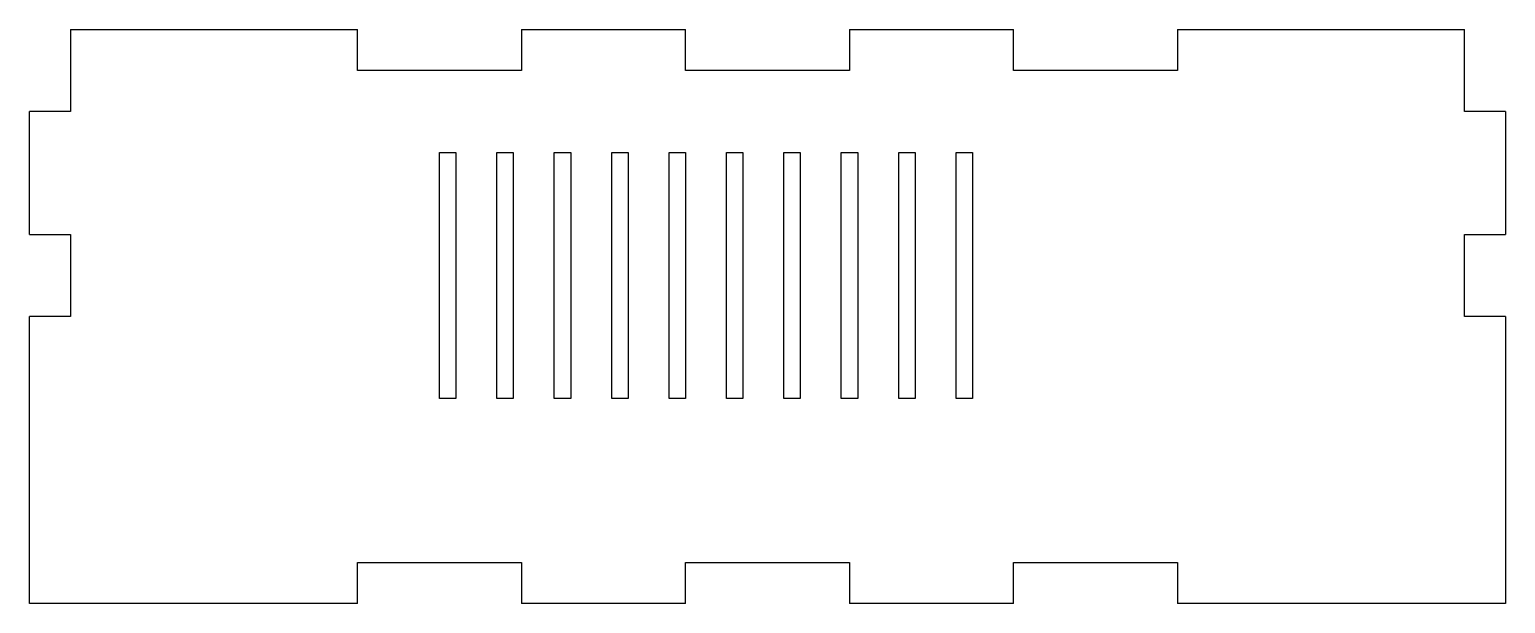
# Model space of a CAD drawing. Header units: millimetres. Extents: x -90 to 90, y -35 to 35.
import ezdxf

# ---------------------------------------------------------------- set-up
doc = ezdxf.new("R2010")
doc.units = ezdxf.units.MM

msp = doc.modelspace()

# ---------------------------------------------------------------- linework, layer by layer
at = {"color": 7, "linetype": 'Continuous', "lineweight": 25}
for p, q in [((-85, 35), (-50, 35)), ((-85, 35), (-85, 25)), ((-50, 30), (-50, 35)), ((-30, 35), (-10, 35)), ((-30, 35), (-30, 30)), ((-10, 30), (-10, 35)), ((10, 35), (30, 35)), ((10, 35), (10, 30)), ((30, 30), (30, 35)), ((50, 35), (85, 35)), ((50, 35), (50, 30)), ((85, 25), (85, 35)), ((-30, 30), (-50, 30)), ((10, 30), (-10, 30)), ((50, 30), (30, 30)), ((-85, 25), (-90, 25)), ((-90, 10), (-90, 25)), ((90, 25), (85, 25)), ((90, 25), (90, 10)), ((-40, 20), (-38, 20)), ((-40, -10), (-40, 20)), ((-38, 20), (-38, -10)), ((-33, -10), (-33, 20)), ((-33, 20), (-31, 20)), ((-31, 20), (-31, -10)), ((-26, -10), (-26, 20)), ((-26, 20), (-24, 20)), ((-24, 20), (-24, -10)), ((-19, -10), (-19, 20)), ((-19, 20), (-17, 20)), ((-17, 20), (-17, -10)), ((-12, -10), (-12, 20)), ((-12, 20), (-10, 20)), ((-10, 20), (-10, -10)), ((-5, -10), (-5, 20)), ((-5, 20), (-3, 20)), ((-3, 20), (-3, -10)), ((2, -10), (2, 20)), ((2, 20), (4, 20)), ((4, 20), (4, -10)), ((9, -10), (9, 20)), ((9, 20), (11, 20)), ((11, 20), (11, -10)), ((16, -10), (16, 20)), ((16, 20), (18, 20)), ((18, 20), (18, -10)), ((23, -10), (23, 20)), ((23, 20), (25, 20)), ((25, 20), (25, -10)), ((-90, 10), (-85, 10)), ((-85, 10), (-85, 0)), ((85, 0), (85, 10)), ((85, 10), (90, 10)), ((-85, 0), (-90, 0)), ((-90, -35), (-90, 0)), ((90, 0), (85, 0)), ((90, 0), (90, -35)), ((-38, -10), (-40, -10)), ((-31, -10), (-33, -10)), ((-24, -10), (-26, -10)), ((-17, -10), (-19, -10)), ((-10, -10), (-12, -10)), ((-3, -10), (-5, -10)), ((4, -10), (2, -10)), ((11, -10), (9, -10)), ((18, -10), (16, -10)), ((25, -10), (23, -10)), ((-50, -35), (-50, -30)), ((-50, -30), (-30, -30)), ((-30, -30), (-30, -35)), ((-10, -35), (-10, -30)), ((-10, -30), (10, -30)), ((10, -30), (10, -35)), ((30, -30), (50, -30)), ((30, -35), (30, -30)), ((50, -30), (50, -35)), ((-50, -35), (-90, -35)), ((-10, -35), (-30, -35)), ((30, -35), (10, -35)), ((90, -35), (50, -35))]:
    msp.add_line(p, q, dxfattribs=at)

doc.saveas('drawing.dxf')
